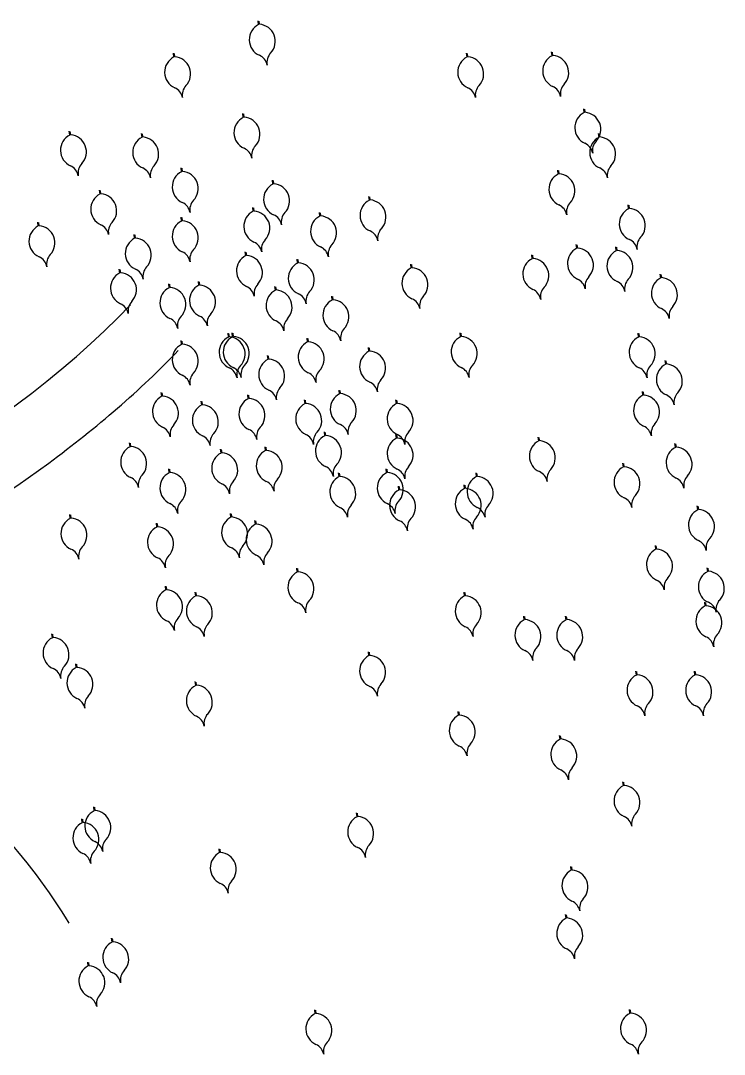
# Model space of a CAD drawing. Extents: x 3907.4 to 3911.57, y -3054.42 to -3053.7.
# Drawn here: x 3907.61693 to 3907.62136, y -3053.79125 to -3053.78473 of the extents above; entities that cross this region are included whole.
import ezdxf

# ---------------------------------------------------------------- set-up
doc = ezdxf.new("R2010")
doc.units = 0
doc.header["$LTSCALE"] = 2
doc.header["$MEASUREMENT"] = 0
doc.layers.add('AĞAÇ', color=9, linetype='CONTINUOUS')

msp = doc.modelspace()

# ---------------------------------------------------------------- linework, layer by layer
at = {"layer": 'AĞAÇ'}
for p, q in [((3907.618426813912, -3053.784756927434), (3907.618423789636, -3053.784733098141)), ((3907.618432597957, -3053.784755785178), (3907.618430000781, -3053.784735321152)), ((3907.617893534256, -3053.784961885832), (3907.61789050998, -3053.784938056539)), ((3907.617899318301, -3053.784960743576), (3907.617896721125, -3053.78494027955)), ((3907.619739502551, -3053.784961885832), (3907.619736478276, -3053.784938056539)), ((3907.619745286596, -3053.784960743576), (3907.61974268942, -3053.78494027955)), ((3907.62027506995, -3053.784953982102), (3907.620272045674, -3053.784930152809)), ((3907.620280853995, -3053.784952839846), (3907.620278256819, -3053.78493237582)), ((3907.618330260457, -3053.785342661064), (3907.618327236181, -3053.785318831771)), ((3907.618336044502, -3053.785341518807), (3907.618333447326, -3053.785321054781)), ((3907.620477330043, -3053.785311566679), (3907.620474305768, -3053.785287737386)), ((3907.620483114089, -3053.785310424423), (3907.620480516913, -3053.785289960397)), ((3907.617237189826, -3053.78545378596), (3907.61723416555, -3053.785429956667)), ((3907.617242973871, -3053.785452643704), (3907.617240376695, -3053.785432179678)), ((3907.617692363069, -3053.785467038211), (3907.617689338793, -3053.785443208918)), ((3907.617698147114, -3053.785465895955), (3907.617695549938, -3053.785445431929)), ((3907.620570680924, -3053.785467038211), (3907.620567656648, -3053.785443208918)), ((3907.620576464969, -3053.785465895955), (3907.620573867794, -3053.785445431929)), ((3907.617941298603, -3053.785684698514), (3907.617938274327, -3053.785660869221)), ((3907.617947082647, -3053.785683556257), (3907.617944485472, -3053.785663092232)), ((3907.620313803872, -3053.785699735959), (3907.620310779596, -3053.785675906666)), ((3907.618516962218, -3053.78576243428), (3907.618513937942, -3053.785738604987)), ((3907.618522746262, -3053.785761292024), (3907.618520149087, -3053.785740827998)), ((3907.620319587917, -3053.785698593703), (3907.620316990742, -3053.785678129677)), ((3907.617427868981, -3053.785824622919), (3907.617424844706, -3053.785800793626)), ((3907.617433653026, -3053.785823480663), (3907.617431055851, -3053.785803016637)), ((3907.619124179786, -3053.785863702756), (3907.61912115551, -3053.785839873462)), ((3907.619129963831, -3053.785862560499), (3907.619127366655, -3053.785842096474)), ((3907.618392494451, -3053.78593345294), (3907.618389470175, -3053.785909623647)), ((3907.618398278496, -3053.785932310684), (3907.61839568132, -3053.785911846658)), ((3907.620757382685, -3053.785917905813), (3907.620754358409, -3053.78589407652)), ((3907.62076316673, -3053.785916763557), (3907.620760569554, -3053.785896299531)), ((3907.617941298603, -3053.785995641579), (3907.617938274327, -3053.785971812286)), ((3907.617947082647, -3053.785994499322), (3907.617944485472, -3053.785974035296)), ((3907.618812573191, -3053.785964547325), (3907.618809548916, -3053.785940718032)), ((3907.618818357237, -3053.785963405068), (3907.618815760061, -3053.785942941042)), ((3907.617038906906, -3053.786026735964), (3907.61703588263, -3053.786002906671)), ((3907.61704469095, -3053.786025593708), (3907.617042093775, -3053.786005129682)), ((3907.617645687628, -3053.78610447173), (3907.617642663353, -3053.786080642437)), ((3907.617651471674, -3053.786103329474), (3907.617648874498, -3053.786082865448)), ((3907.618345819011, -3053.786213301751), (3907.618342794735, -3053.786189472457)), ((3907.618351603056, -3053.786212159494), (3907.61834900588, -3053.786191695468)), ((3907.620430654603, -3053.786166660369), (3907.620427630327, -3053.786142831076)), ((3907.620436438648, -3053.786165518113), (3907.620433841473, -3053.786145054087)), ((3907.620679590358, -3053.786182207496), (3907.620676566083, -3053.786158378203)), ((3907.620685374403, -3053.78618106524), (3907.620682777228, -3053.786160601214)), ((3907.618672546871, -3053.786259943262), (3907.618669522595, -3053.78623611397)), ((3907.618678330916, -3053.786258801006), (3907.61867573374, -3053.78623833698)), ((3907.620149717875, -3053.78623262782), (3907.6201466936, -3053.786208798526)), ((3907.62015550192, -3053.786231485563), (3907.620152904745, -3053.786211021537)), ((3907.617552336748, -3053.786322131902), (3907.617549312472, -3053.786298302608)), ((3907.617558120793, -3053.786320989645), (3907.617555523618, -3053.786300525619)), ((3907.619388236807, -3053.786291037517), (3907.619385212531, -3053.786267208224)), ((3907.619394020852, -3053.786289895261), (3907.619391423676, -3053.786269431235)), ((3907.617863506276, -3053.786415414795), (3907.617860482, -3053.786391585502)), ((3907.618050207815, -3053.786399867668), (3907.61804718354, -3053.786376038375)), ((3907.61805599186, -3053.786398725412), (3907.618053394685, -3053.786378261386)), ((3907.620959642778, -3053.786353226156), (3907.620956618503, -3053.786329396863)), ((3907.620965426823, -3053.7863520839), (3907.620962829648, -3053.786331619874)), ((3907.617869290321, -3053.786414272539), (3907.617866693145, -3053.786393808513)), ((3907.61853252055, -3053.786430961922), (3907.618529496275, -3053.786407132629)), ((3907.618538304595, -3053.786429819666), (3907.61853570742, -3053.78640935564)), ((3907.618890365518, -3053.786493150561), (3907.618887341242, -3053.786469321268)), ((3907.618896149563, -3053.786492008305), (3907.618893552388, -3053.786471544279)), ((3907.618236909576, -3053.786726357991), (3907.6182338853, -3053.786702528698)), ((3907.618242693621, -3053.786725215735), (3907.618240096446, -3053.786704751709)), ((3907.618262727915, -3053.786724527948), (3907.618259703639, -3053.786700698655)), ((3907.61826851196, -3053.786723385692), (3907.618265914784, -3053.786702921666)), ((3907.619698481107, -3053.786724527948), (3907.619695456831, -3053.786700698655)), ((3907.619704265152, -3053.786723385692), (3907.619701667977, -3053.786702921666)), ((3907.620819616458, -3053.786726357991), (3907.620816592182, -3053.786702528698)), ((3907.620825400503, -3053.786725215735), (3907.620822803327, -3053.786704751709)), ((3907.617941298603, -3053.786772999372), (3907.617938274327, -3053.786749170079)), ((3907.617947082647, -3053.786771857116), (3907.617944485472, -3053.78675139309)), ((3907.618734780865, -3053.786757452245), (3907.618731756589, -3053.786733622952)), ((3907.61874056491, -3053.786756309989), (3907.618737967734, -3053.786735845963)), ((3907.618485845331, -3053.786866282396), (3907.618482821056, -3053.786842453103)), ((3907.618491629376, -3053.78686514014), (3907.618489032201, -3053.786844676114)), ((3907.619121702264, -3053.786815978314), (3907.619118677988, -3053.786792149021)), ((3907.619127486309, -3053.786814836058), (3907.619124889134, -3053.786794372032)), ((3907.620990759886, -3053.78689737665), (3907.62098773561, -3053.786873547358)), ((3907.620996543931, -3053.786896234394), (3907.620993946755, -3053.786875770368)), ((3907.617816830836, -3053.787099489695), (3907.61781380656, -3053.787075660402)), ((3907.61782261488, -3053.787098347439), (3907.617820017705, -3053.787077883413)), ((3907.618361377343, -3053.787115036822), (3907.618358353067, -3053.787091207529)), ((3907.618367161388, -3053.787113894566), (3907.618364564213, -3053.78709343054)), ((3907.618937040958, -3053.787083942568), (3907.618934016683, -3053.787060113275)), ((3907.618942825004, -3053.787082800312), (3907.618940227828, -3053.787062336286)), ((3907.62084708375, -3053.787093453011), (3907.620844059474, -3053.787069623719)), ((3907.620852867794, -3053.787092310755), (3907.620850270619, -3053.787071846729)), ((3907.618068161609, -3053.787154370061), (3907.618065137334, -3053.787130540768)), ((3907.618073945654, -3053.787153227805), (3907.618071348479, -3053.787132763779)), ((3907.618719222311, -3053.787146131207), (3907.618716198036, -3053.787122301914)), ((3907.618725006356, -3053.787144988951), (3907.618722409181, -3053.787124524925)), ((3907.619294885927, -3053.787146131207), (3907.619291861651, -3053.787122301914)), ((3907.619300669971, -3053.787144988951), (3907.619298072796, -3053.787124524925)), ((3907.618843690078, -3053.787348244252), (3907.618840665803, -3053.787324414959)), ((3907.618849474123, -3053.787347101996), (3907.618846876947, -3053.78732663797)), ((3907.619294885927, -3053.787363791379), (3907.619291861651, -3053.787339962086)), ((3907.619300669971, -3053.787362649123), (3907.619298072796, -3053.787342185097)), ((3907.620190739319, -3053.787380394742), (3907.620187715043, -3053.787356565449)), ((3907.620196523364, -3053.787379252486), (3907.620193926189, -3053.78735878846)), ((3907.617616644154, -3053.787417563599), (3907.617613619878, -3053.787393734306)), ((3907.617622428199, -3053.787416421343), (3907.617619831024, -3053.787395957317)), ((3907.618190234136, -3053.787457074403), (3907.61818720986, -3053.78743324511)), ((3907.618196018181, -3053.787455932147), (3907.618193421006, -3053.787435468121)), ((3907.618470286777, -3053.787441527145), (3907.618467262502, -3053.787417697852)), ((3907.618476070822, -3053.787440384889), (3907.618473473647, -3053.787419920863)), ((3907.62105219119, -3053.787421386474), (3907.621049166915, -3053.787397557181)), ((3907.621057975235, -3053.787420244218), (3907.62105537806, -3053.787399780192)), ((3907.617863506276, -3053.787581451551), (3907.617860482, -3053.787557622257)), ((3907.617869290321, -3053.787580309294), (3907.617866693145, -3053.787559845268)), ((3907.619232652154, -3053.787581451551), (3907.619229627878, -3053.787557622257)), ((3907.619238436198, -3053.787580309294), (3907.619235839023, -3053.787559845268)), ((3907.620724019197, -3053.787544361539), (3907.620720994921, -3053.787520532246)), ((3907.620729803241, -3053.787543219283), (3907.620727206066, -3053.787522755257)), ((3907.618933570083, -3053.787605558927), (3907.618930545808, -3053.787581729634)), ((3907.618939354129, -3053.787604416671), (3907.618936756953, -3053.787583952645)), ((3907.619798978557, -3053.787605558927), (3907.619795954282, -3053.787581729634)), ((3907.619804762603, -3053.787604416671), (3907.619802165427, -3053.787583952645)), ((3907.61931044448, -3053.787690281702), (3907.619307420205, -3053.787666452409)), ((3907.619316228525, -3053.787689139445), (3907.61931363135, -3053.787668675419)), ((3907.619723725464, -3053.787680757137), (3907.619720701188, -3053.787656927843)), ((3907.619729509509, -3053.78767961488), (3907.619726912334, -3053.787659150854)), ((3907.621193019979, -3053.78781465898), (3907.621189995704, -3053.787790829687)), ((3907.621198804025, -3053.787813516724), (3907.621196206849, -3053.787793052698)), ((3907.617240379792, -3053.787868752464), (3907.617237355517, -3053.787844923171)), ((3907.617246163838, -3053.787867610208), (3907.617243566662, -3053.787847146182)), ((3907.61825246813, -3053.787861300361), (3907.618249443854, -3053.787837471068)), ((3907.618258252175, -3053.787860158105), (3907.618255655, -3053.787839694079)), ((3907.618406799756, -3053.787906351635), (3907.61840377548, -3053.787882522342)), ((3907.618412583801, -3053.787905209379), (3907.618409986625, -3053.787884745353)), ((3907.617785713728, -3053.787923489001), (3907.617782689452, -3053.787899659707)), ((3907.617791497773, -3053.787922346744), (3907.617788900598, -3053.787901882718)), ((3907.620928525892, -3053.788063413406), (3907.620925501616, -3053.788039584113)), ((3907.620934309937, -3053.78806227115), (3907.620931712761, -3053.788041807124)), ((3907.618670184809, -3053.788207144212), (3907.618667160533, -3053.788183314919)), ((3907.618675968854, -3053.788206001956), (3907.618673371679, -3053.78818553793)), ((3907.621255253973, -3053.788203337811), (3907.621252229698, -3053.788179508518)), ((3907.621261038018, -3053.788202195555), (3907.621258440843, -3053.788181731529)), ((3907.617842402992, -3053.78831994146), (3907.617839378717, -3053.788296112168)), ((3907.617848187037, -3053.788318799204), (3907.617845589862, -3053.788298335178)), ((3907.618030535173, -3053.7883575405), (3907.618027510897, -3053.788333711207)), ((3907.618036319218, -3053.788356398244), (3907.618033722043, -3053.788335934218)), ((3907.619723725464, -3053.7883575405), (3907.619720701188, -3053.788333711207)), ((3907.619729509509, -3053.788356398244), (3907.619726912334, -3053.788335934218)), ((3907.62123969542, -3053.788420998114), (3907.621236671144, -3053.788397168821)), ((3907.621245479465, -3053.788419855858), (3907.621242882289, -3053.788399391832)), ((3907.620099990047, -3053.788507936919), (3907.620096965771, -3053.788484107626)), ((3907.620105774092, -3053.788506794663), (3907.620103176916, -3053.788486330637)), ((3907.620363375321, -3053.788507936919), (3907.620360351045, -3053.788484107626)), ((3907.620369159366, -3053.788506794663), (3907.620366562191, -3053.788486330637)), ((3907.617127500484, -3053.788620734038), (3907.617124476209, -3053.788596904745)), ((3907.617133284529, -3053.788619591781), (3907.617130687353, -3053.788599127755)), ((3907.619121702264, -3053.788733531287), (3907.619118677988, -3053.788709701994)), ((3907.619127486309, -3053.78873238903), (3907.619124889134, -3053.788711925004)), ((3907.617278006229, -3053.788808729496), (3907.617274981953, -3053.788784900203)), ((3907.617283790274, -3053.78880758724), (3907.617281193098, -3053.788787123214)), ((3907.620806062084, -3053.788856095259), (3907.620803037809, -3053.788832265966)), ((3907.620811846129, -3053.788854953003), (3907.620809248954, -3053.788834488977)), ((3907.621175255743, -3053.788856095259), (3907.621172231468, -3053.788832265966)), ((3907.621181039789, -3053.788854953003), (3907.621178442613, -3053.788834488977)), ((3907.618030535173, -3053.788921526746), (3907.618027510897, -3053.788897697452)), ((3907.618036319218, -3053.788920384489), (3907.618033722043, -3053.788899920463)), ((3907.619686099028, -3053.789109522073), (3907.619683074752, -3053.78908569278)), ((3907.619691883073, -3053.789108379817), (3907.619689285897, -3053.789087915791)), ((3907.620325748885, -3053.789259918492), (3907.620322724609, -3053.7892360892)), ((3907.62033153293, -3053.789258776236), (3907.620328935755, -3053.78923831221)), ((3907.620724019197, -3053.789552953785), (3907.620720994921, -3053.789529124492)), ((3907.620729803241, -3053.789551811529), (3907.620727206066, -3053.789531347503)), ((3907.617390885537, -3053.789711107358), (3907.617387861262, -3053.789687278065)), ((3907.617396669582, -3053.789709965102), (3907.617394072407, -3053.789689501076)), ((3907.617315632665, -3053.789786305568), (3907.617312608389, -3053.789762476275)), ((3907.61732141671, -3053.789785163312), (3907.617318819534, -3053.789764699286)), ((3907.619046449392, -3053.789748706398), (3907.619043425116, -3053.789724877105)), ((3907.619052233437, -3053.789747564142), (3907.619049636261, -3053.789727100116)), ((3907.618181040918, -3053.789974300896), (3907.618178016642, -3053.789950471603)), ((3907.618186824963, -3053.789973158639), (3907.618184227787, -3053.789952694613)), ((3907.620395846981, -3053.790085845515), (3907.620392822706, -3053.790062016222)), ((3907.620401631026, -3053.790084703258), (3907.620399033851, -3053.790064239232)), ((3907.620363375321, -3053.790387890853), (3907.620360351045, -3053.79036406156)), ((3907.620369159366, -3053.790386748597), (3907.620366562191, -3053.790366284571)), ((3907.617503764845, -3053.790538287141), (3907.61750074057, -3053.790514457848)), ((3907.617509548891, -3053.790537144885), (3907.617506951715, -3053.790516680859)), ((3907.617353259101, -3053.79068868343), (3907.617350234825, -3053.790664854137)), ((3907.617359043146, -3053.790687541174), (3907.61735644597, -3053.790667077148)), ((3907.618783064339, -3053.790989476007), (3907.618780040063, -3053.790965646714)), ((3907.618788848384, -3053.79098833375), (3907.618786251208, -3053.790967869725)), ((3907.62076504064, -3053.790987662439), (3907.620762016365, -3053.790963833146)), ((3907.620770824685, -3053.790986520183), (3907.62076822751, -3053.790966056157))]:
    msp.add_line(p, q, dxfattribs=at)
for centre, radius, start, end in [((3907.618475878721, -3053.784852948178), 0.0001078301389786131, 117.0661848723325, 245.5617558112027), ((3907.618423718103, -3053.784863249065), 0.0001078301389786131, 316.7807498823022, 85.276320846058), ((3907.617890438446, -3053.785068207463), 0.0001078301389786131, 316.7807498823022, 85.276320846058), ((3907.618395416392, -3053.785030012146), 8.665851140014274e-05, 11.1712527772592, 65.56175581120272), ((3907.618565449488, -3053.784996433334), 8.665851140014274e-05, 136.7807498823022, 191.1712527772592), ((3907.619736406742, -3053.785068207463), 0.0001078301389786131, 316.7807498823022, 85.276320846058), ((3907.620324134759, -3053.785050002846), 0.0001078301389786131, 117.0661848723325, 245.5617558112027), ((3907.620271974141, -3053.785060303733), 0.0001078301389786131, 316.7807498823022, 85.276320846058), ((3907.617942599065, -3053.785057906576), 0.0001078301389786131, 117.0661848723325, 245.5617558112027), ((3907.61978856736, -3053.785057906576), 0.0001078301389786131, 117.0661848723325, 245.5617558112027), ((3907.617862136736, -3053.785234970544), 8.665851140014274e-05, 11.1712527772592, 65.56175581120272), ((3907.618032169832, -3053.785201391732), 8.665851140014274e-05, 136.7807498823022, 191.1712527772592), ((3907.619708105031, -3053.785234970544), 8.665851140014274e-05, 11.1712527772592, 65.56175581120272), ((3907.619878138127, -3053.785201391732), 8.665851140014274e-05, 136.7807498823022, 191.1712527772592), ((3907.62024367243, -3053.785227066815), 8.665851140014274e-05, 11.1712527772592, 65.56175581120272), ((3907.620413705526, -3053.785193488002), 8.665851140014274e-05, 136.7807498823022, 191.1712527772592), ((3907.618379325266, -3053.785438681809), 0.0001078301389786131, 117.0661848723325, 245.5617558112027), ((3907.618327164648, -3053.785448982695), 0.0001078301389786131, 316.7807498823022, 85.276320846058), ((3907.620526394853, -3053.785407587423), 0.0001078301389786131, 117.0661848723325, 245.5617558112027), ((3907.620474234234, -3053.78541788831), 0.0001078301389786131, 316.7807498823022, 85.276320846058), ((3907.617286254635, -3053.785549806705), 0.0001078301389786131, 117.0661848723325, 245.5617558112027), ((3907.617234094017, -3053.785560107591), 0.0001078301389786131, 316.7807498823022, 85.276320846058), ((3907.617741427878, -3053.785563058956), 0.0001078301389786131, 117.0661848723325, 245.5617558112027), ((3907.617689267259, -3053.785573359843), 0.0001078301389786131, 316.7807498823022, 85.276320846058), ((3907.620619745733, -3053.785563058956), 0.0001078301389786131, 117.0661848723325, 245.5617558112027), ((3907.620567585115, -3053.785573359843), 0.0001078301389786131, 316.7807498823022, 85.276320846058), ((3907.618298862937, -3053.785615745776), 8.665851140014274e-05, 11.1712527772592, 65.56175581120272), ((3907.618468896033, -3053.785582166964), 8.665851140014274e-05, 136.7807498823022, 191.1712527772592), ((3907.620445932524, -3053.785584651391), 8.665851140014274e-05, 11.1712527772592, 65.56175581120272), ((3907.62061596562, -3053.785551072579), 8.665851140014274e-05, 136.7807498823022, 191.1712527772592), ((3907.617205792306, -3053.785726870673), 8.665851140014274e-05, 11.1712527772592, 65.56175581120272), ((3907.617375825402, -3053.78569329186), 8.665851140014274e-05, 136.7807498823022, 191.1712527772592), ((3907.617660965549, -3053.785740122924), 8.665851140014274e-05, 11.1712527772592, 65.56175581120272), ((3907.617830998645, -3053.785706544111), 8.665851140014274e-05, 136.7807498823022, 191.1712527772592), ((3907.620539283404, -3053.785740122924), 8.665851140014274e-05, 11.1712527772592, 65.56175581120272), ((3907.6207093165, -3053.785706544111), 8.665851140014274e-05, 136.7807498823022, 191.1712527772592), ((3907.617990363412, -3053.785780719259), 0.0001078301389786131, 117.0661848723325, 245.5617558112027), ((3907.617938202793, -3053.785791020145), 0.0001078301389786131, 316.7807498823022, 85.276320846058), ((3907.620362868681, -3053.785795756703), 0.0001078301389786131, 117.0661848723325, 245.5617558112027), ((3907.620310708063, -3053.78580605759), 0.0001078301389786131, 316.7807498823022, 85.276320846058), ((3907.618566027027, -3053.785858455024), 0.0001078301389786131, 117.0661848723325, 245.5617558112027), ((3907.618513866409, -3053.785868755911), 0.0001078301389786131, 316.7807498823022, 85.276320846058), ((3907.61747693379, -3053.785920643664), 0.0001078301389786131, 117.0661848723325, 245.5617558112027), ((3907.617424773172, -3053.78593094455), 0.0001078301389786131, 316.7807498823022, 85.276320846058), ((3907.618079934179, -3053.785924204414), 8.665851140014274e-05, 136.7807498823022, 191.1712527772592), ((3907.619173244595, -3053.7859597235), 0.0001078301389786131, 117.0661848723325, 245.5617558112027), ((3907.619121083977, -3053.785970024387), 0.0001078301389786131, 316.7807498823022, 85.276320846058), ((3907.617909901083, -3053.785957783226), 8.665851140014274e-05, 11.1712527772592, 65.56175581120272), ((3907.61844155926, -3053.786029473684), 0.0001078301389786131, 117.0661848723325, 245.5617558112027), ((3907.618389398642, -3053.786039774571), 0.0001078301389786131, 316.7807498823022, 85.276320846058), ((3907.620282406353, -3053.785972820672), 8.665851140014274e-05, 11.1712527772592, 65.56175581120272), ((3907.620452439448, -3053.785939241859), 8.665851140014274e-05, 136.7807498823022, 191.1712527772592), ((3907.620806447494, -3053.786013926557), 0.0001078301389786131, 117.0661848723325, 245.5617558112027), ((3907.620754286876, -3053.786024227444), 0.0001078301389786131, 316.7807498823022, 85.276320846058), ((3907.617990363412, -3053.786091662324), 0.0001078301389786131, 117.0661848723325, 245.5617558112027), ((3907.617938202793, -3053.78610196321), 0.0001078301389786131, 316.7807498823022, 85.276320846058), ((3907.618485564698, -3053.786035518993), 8.665851140014274e-05, 11.1712527772592, 65.56175581120272), ((3907.618655597794, -3053.78600194018), 8.665851140014274e-05, 136.7807498823022, 191.1712527772592), ((3907.618861638001, -3053.786060568069), 0.0001078301389786131, 117.0661848723325, 245.5617558112027), ((3907.618809477382, -3053.786070868956), 0.0001078301389786131, 316.7807498823022, 85.276320846058), ((3907.617087971715, -3053.786122756708), 0.0001078301389786131, 117.0661848723325, 245.5617558112027), ((3907.617035811096, -3053.786133057595), 0.0001078301389786131, 316.7807498823022, 85.276320846058), ((3907.617396471461, -3053.786097707632), 8.665851140014274e-05, 11.1712527772592, 65.56175581120272), ((3907.617566504558, -3053.786064128819), 8.665851140014274e-05, 136.7807498823022, 191.1712527772592), ((3907.619092782266, -3053.786136787468), 8.665851140014274e-05, 11.1712527772592, 65.56175581120272), ((3907.619262815362, -3053.786103208656), 8.665851140014274e-05, 136.7807498823022, 191.1712527772592), ((3907.617694752437, -3053.786200492475), 0.0001078301389786131, 117.0661848723325, 245.5617558112027), ((3907.617642591819, -3053.786210793361), 0.0001078301389786131, 316.7807498823022, 85.276320846058), ((3907.618361096931, -3053.786206537652), 8.665851140014274e-05, 11.1712527772592, 65.56175581120272), ((3907.618531130027, -3053.78617295884), 8.665851140014274e-05, 136.7807498823022, 191.1712527772592), ((3907.620725985165, -3053.786190990525), 8.665851140014274e-05, 11.1712527772592, 65.56175581120272), ((3907.620896018261, -3053.786157411713), 8.665851140014274e-05, 136.7807498823022, 191.1712527772592), ((3907.617909901083, -3053.786268726291), 8.665851140014274e-05, 11.1712527772592, 65.56175581120272), ((3907.618079934179, -3053.786235147479), 8.665851140014274e-05, 136.7807498823022, 191.1712527772592), ((3907.618781175672, -3053.786237632037), 8.665851140014274e-05, 11.1712527772592, 65.56175581120272), ((3907.618951208768, -3053.786204053225), 8.665851140014274e-05, 136.7807498823022, 191.1712527772592), ((3907.620479719412, -3053.786262681114), 0.0001078301389786131, 117.0661848723325, 245.5617558112027), ((3907.620427558794, -3053.786272982), 0.0001078301389786131, 316.7807498823022, 85.276320846058), ((3907.620728655167, -3053.786278228241), 0.0001078301389786131, 117.0661848723325, 245.5617558112027), ((3907.620676494549, -3053.786288529127), 0.0001078301389786131, 316.7807498823022, 85.276320846058), ((3907.617007509386, -3053.786299820677), 8.665851140014274e-05, 11.1712527772592, 65.56175581120272), ((3907.617177542482, -3053.786266241864), 8.665851140014274e-05, 136.7807498823022, 191.1712527772592), ((3907.61839488382, -3053.786309322495), 0.0001078301389786131, 117.0661848723325, 245.5617558112027), ((3907.618342723201, -3053.786319623382), 0.0001078301389786131, 316.7807498823022, 85.276320846058), ((3907.61872161168, -3053.786355964007), 0.0001078301389786131, 117.0661848723325, 245.5617558112027), ((3907.618669451062, -3053.786366264894), 0.0001078301389786131, 316.7807498823022, 85.276320846058), ((3907.620198782684, -3053.786328648564), 0.0001078301389786131, 117.0661848723325, 245.5617558112027), ((3907.620146622066, -3053.786338949451), 0.0001078301389786131, 316.7807498823022, 85.276320846058), ((3907.617601401557, -3053.786418152646), 0.0001078301389786131, 117.0661848723325, 245.5617558112027), ((3907.617549240939, -3053.786428453533), 0.0001078301389786131, 316.7807498823022, 85.276320846058), ((3907.617614290109, -3053.786377556442), 8.665851140014274e-05, 11.1712527772592, 65.56175581120272), ((3907.617784323205, -3053.78634397763), 8.665851140014274e-05, 136.7807498823022, 191.1712527772592), ((3907.619437301616, -3053.786387058261), 0.0001078301389786131, 117.0661848723325, 245.5617558112027), ((3907.619385140998, -3053.786397359148), 0.0001078301389786131, 316.7807498823022, 85.276320846058), ((3907.618484454587, -3053.786452807651), 8.665851140014274e-05, 136.7807498823022, 191.1712527772592), ((3907.620399257084, -3053.786439745082), 8.665851140014274e-05, 11.1712527772592, 65.56175581120272), ((3907.620569290179, -3053.786406166269), 8.665851140014274e-05, 136.7807498823022, 191.1712527772592), ((3907.620648192838, -3053.786455292209), 8.665851140014274e-05, 11.1712527772592, 65.56175581120272), ((3907.620818225934, -3053.786421713397), 8.665851140014274e-05, 136.7807498823022, 191.1712527772592), ((3907.621008707587, -3053.786449246901), 0.0001078301389786131, 117.0661848723325, 245.5617558112027), ((3907.620956546969, -3053.786459547787), 0.0001078301389786131, 316.7807498823022, 85.276320846058), ((3907.617912571085, -3053.78651143554), 0.0001078301389786131, 117.0661848723325, 245.5617558112027), ((3907.617860410467, -3053.786521736426), 0.0001078301389786131, 316.7807498823022, 85.276320846058), ((3907.618099272624, -3053.786495888412), 0.0001078301389786131, 117.0661848723325, 245.5617558112027), ((3907.618047112006, -3053.786506189299), 0.0001078301389786131, 316.7807498823022, 85.276320846058), ((3907.618314421491, -3053.786486386463), 8.665851140014274e-05, 11.1712527772592, 65.56175581120272), ((3907.618581585359, -3053.786526982667), 0.0001078301389786131, 117.0661848723325, 245.5617558112027), ((3907.618529424741, -3053.786537283553), 0.0001078301389786131, 316.7807498823022, 85.276320846058), ((3907.618641149351, -3053.786533027975), 8.665851140014274e-05, 11.1712527772592, 65.56175581120272), ((3907.618811182447, -3053.786499449162), 8.665851140014274e-05, 136.7807498823022, 191.1712527772592), ((3907.620118320356, -3053.786505712532), 8.665851140014274e-05, 11.1712527772592, 65.56175581120272), ((3907.620288353452, -3053.78647213372), 8.665851140014274e-05, 136.7807498823022, 191.1712527772592), ((3907.617520939228, -3053.786595216614), 8.665851140014274e-05, 11.1712527772592, 65.56175581120272), ((3907.617690972324, -3053.786561637802), 8.665851140014274e-05, 136.7807498823022, 191.1712527772592), ((3907.618939430327, -3053.786589171306), 0.0001078301389786131, 117.0661848723325, 245.5617558112027), ((3907.618887269709, -3053.786599472192), 0.0001078301389786131, 316.7807498823022, 85.276320846058), ((3907.619356839287, -3053.786564122229), 8.665851140014274e-05, 11.1712527772592, 65.56175581120272), ((3907.619526872383, -3053.786530543417), 8.665851140014274e-05, 136.7807498823022, 191.1712527772592), ((3907.618188843392, -3053.786639373568), 8.665851140014274e-05, 136.7807498823022, 191.1712527772592), ((3907.620928245259, -3053.786626310869), 8.665851140014274e-05, 11.1712527772592, 65.56175581120272), ((3907.621098278355, -3053.786592732056), 8.665851140014274e-05, 136.7807498823022, 191.1712527772592), ((3907.617832108756, -3053.786688499508), 8.665851140014274e-05, 11.1712527772592, 65.56175581120272), ((3907.618002141852, -3053.786654920695), 8.665851140014274e-05, 136.7807498823022, 191.1712527772592), ((3907.618018810296, -3053.786672952381), 8.665851140014274e-05, 11.1712527772592, 65.56175581120272), ((3907.61850112303, -3053.786704046635), 8.665851140014274e-05, 11.1712527772592, 65.56175581120272), ((3907.618671156127, -3053.786670467822), 8.665851140014274e-05, 136.7807498823022, 191.1712527772592), ((3907.618858967999, -3053.786766235274), 8.665851140014274e-05, 11.1712527772592, 65.56175581120272), ((3907.619029001095, -3053.786732656461), 8.665851140014274e-05, 136.7807498823022, 191.1712527772592), ((3907.617990363412, -3053.786869020117), 0.0001078301389786131, 117.0661848723325, 245.5617558112027), ((3907.617938202793, -3053.786879321003), 0.0001078301389786131, 316.7807498823022, 85.276320846058), ((3907.618285974385, -3053.786822378735), 0.0001078301389786131, 117.0661848723325, 245.5617558112027), ((3907.618311792724, -3053.786820548693), 0.0001078301389786131, 117.0661848723325, 245.5617558112027), ((3907.618233813767, -3053.786832679622), 0.0001078301389786131, 316.7807498823022, 85.276320846058), ((3907.618259632105, -3053.786830849579), 0.0001078301389786131, 316.7807498823022, 85.276320846058), ((3907.618783845674, -3053.78685347299), 0.0001078301389786131, 117.0661848723325, 245.5617558112027), ((3907.618731685056, -3053.786863773876), 0.0001078301389786131, 316.7807498823022, 85.276320846058), ((3907.619747545916, -3053.786820548693), 0.0001078301389786131, 117.0661848723325, 245.5617558112027), ((3907.619695385298, -3053.786830849579), 0.0001078301389786131, 316.7807498823022, 85.276320846058), ((3907.620868681267, -3053.786822378735), 0.0001078301389786131, 117.0661848723325, 245.5617558112027), ((3907.620816520649, -3053.786832679622), 0.0001078301389786131, 316.7807498823022, 85.276320846058), ((3907.619170767073, -3053.786911999059), 0.0001078301389786131, 117.0661848723325, 245.5617558112027), ((3907.619118606455, -3053.786922299945), 0.0001078301389786131, 316.7807498823022, 85.276320846058), ((3907.618375545153, -3053.786965863891), 8.665851140014274e-05, 136.7807498823022, 191.1712527772592), ((3907.618401363491, -3053.786964033848), 8.665851140014274e-05, 136.7807498823022, 191.1712527772592), ((3907.61853491014, -3053.786962303141), 0.0001078301389786131, 117.0661848723325, 245.5617558112027), ((3907.618482749522, -3053.786972604027), 0.0001078301389786131, 316.7807498823022, 85.276320846058), ((3907.619837116683, -3053.786964033848), 8.665851140014274e-05, 136.7807498823022, 191.1712527772592), ((3907.620958252034, -3053.786965863891), 8.665851140014274e-05, 136.7807498823022, 191.1712527772592), ((3907.621039824695, -3053.786993397395), 0.0001078301389786131, 117.0661848723325, 245.5617558112027), ((3907.620987664077, -3053.787003698282), 0.0001078301389786131, 316.7807498823022, 85.276320846058), ((3907.617909901083, -3053.787046084085), 8.665851140014274e-05, 11.1712527772592, 65.56175581120272), ((3907.618079934179, -3053.787012505272), 8.665851140014274e-05, 136.7807498823022, 191.1712527772592), ((3907.618205512057, -3053.786999442703), 8.665851140014274e-05, 11.1712527772592, 65.56175581120272), ((3907.618231330395, -3053.78699761266), 8.665851140014274e-05, 11.1712527772592, 65.56175581120272), ((3907.618703383345, -3053.787030536957), 8.665851140014274e-05, 11.1712527772592, 65.56175581120272), ((3907.618873416441, -3053.786996958145), 8.665851140014274e-05, 136.7807498823022, 191.1712527772592), ((3907.619667083588, -3053.78699761266), 8.665851140014274e-05, 11.1712527772592, 65.56175581120272), ((3907.620788218938, -3053.786999442703), 8.665851140014274e-05, 11.1712527772592, 65.56175581120272), ((3907.619090304745, -3053.787089063027), 8.665851140014274e-05, 11.1712527772592, 65.56175581120272), ((3907.61926033784, -3053.787055484214), 8.665851140014274e-05, 136.7807498823022, 191.1712527772592), ((3907.617865895645, -3053.78719551044), 0.0001078301389786131, 117.0661848723325, 245.5617558112027), ((3907.617813735026, -3053.787205811326), 0.0001078301389786131, 316.7807498823022, 85.276320846058), ((3907.618454447811, -3053.787139367109), 8.665851140014274e-05, 11.1712527772592, 65.56175581120272), ((3907.618624480907, -3053.787105788296), 8.665851140014274e-05, 136.7807498823022, 191.1712527772592), ((3907.618986105767, -3053.787179963313), 0.0001078301389786131, 117.0661848723325, 245.5617558112027), ((3907.618933945149, -3053.787190264199), 0.0001078301389786131, 316.7807498823022, 85.276320846058), ((3907.620896148559, -3053.787189473756), 0.0001078301389786131, 117.0661848723325, 245.5617558112027), ((3907.62084398794, -3053.787199774643), 0.0001078301389786131, 316.7807498823022, 85.276320846058), ((3907.620959362366, -3053.787170461363), 8.665851140014274e-05, 11.1712527772592, 65.56175581120272), ((3907.621129395462, -3053.78713688255), 8.665851140014274e-05, 136.7807498823022, 191.1712527772592), ((3907.618117226418, -3053.787250390806), 0.0001078301389786131, 117.0661848723325, 245.5617558112027), ((3907.6180650658, -3053.787260691692), 0.0001078301389786131, 316.7807498823022, 85.276320846058), ((3907.618410442152, -3053.787211057567), 0.0001078301389786131, 117.0661848723325, 245.5617558112027), ((3907.618358281534, -3053.787221358453), 0.0001078301389786131, 316.7807498823022, 85.276320846058), ((3907.61876828712, -3053.787242151952), 0.0001078301389786131, 117.0661848723325, 245.5617558112027), ((3907.618716126502, -3053.787252452838), 0.0001078301389786131, 316.7807498823022, 85.276320846058), ((3907.619343950736, -3053.787242151952), 0.0001078301389786131, 117.0661848723325, 245.5617558112027), ((3907.619291790117, -3053.787252452838), 0.0001078301389786131, 316.7807498823022, 85.276320846058), ((3907.617785433316, -3053.787372574408), 8.665851140014274e-05, 11.1712527772592, 65.56175581120272), ((3907.617955466412, -3053.787338995595), 8.665851140014274e-05, 136.7807498823022, 191.1712527772592), ((3907.618500012919, -3053.787354542722), 8.665851140014274e-05, 136.7807498823022, 191.1712527772592), ((3907.618905643439, -3053.78735702728), 8.665851140014274e-05, 11.1712527772592, 65.56175581120272), ((3907.619075676535, -3053.787323448468), 8.665851140014274e-05, 136.7807498823022, 191.1712527772592), ((3907.62081568623, -3053.787366537724), 8.665851140014274e-05, 11.1712527772592, 65.56175581120272), ((3907.620985719326, -3053.787332958912), 8.665851140014274e-05, 136.7807498823022, 191.1712527772592), ((3907.61803676409, -3053.787427454774), 8.665851140014274e-05, 11.1712527772592, 65.56175581120272), ((3907.618206797185, -3053.787393875961), 8.665851140014274e-05, 136.7807498823022, 191.1712527772592), ((3907.618329979824, -3053.787388121535), 8.665851140014274e-05, 11.1712527772592, 65.56175581120272), ((3907.618687824791, -3053.78741921592), 8.665851140014274e-05, 11.1712527772592, 65.56175581120272), ((3907.618857857888, -3053.787385637107), 8.665851140014274e-05, 136.7807498823022, 191.1712527772592), ((3907.618892754887, -3053.787444264996), 0.0001078301389786131, 117.0661848723325, 245.5617558112027), ((3907.618840594269, -3053.787454565883), 0.0001078301389786131, 316.7807498823022, 85.276320846058), ((3907.619343950736, -3053.787459812123), 0.0001078301389786131, 117.0661848723325, 245.5617558112027), ((3907.619263488407, -3053.78741921592), 8.665851140014274e-05, 11.1712527772592, 65.56175581120272), ((3907.619291790117, -3053.78747011301), 0.0001078301389786131, 316.7807498823022, 85.276320846058), ((3907.619433521503, -3053.787385637107), 8.665851140014274e-05, 136.7807498823022, 191.1712527772592), ((3907.617665708963, -3053.787513584343), 0.0001078301389786131, 117.0661848723325, 245.5617558112027), ((3907.617613548345, -3053.78752388523), 0.0001078301389786131, 316.7807498823022, 85.276320846058), ((3907.620239804128, -3053.787476415487), 0.0001078301389786131, 117.0661848723325, 245.5617558112027), ((3907.62018764351, -3053.787486716374), 0.0001078301389786131, 316.7807498823022, 85.276320846058), ((3907.621101255999, -3053.787517407219), 0.0001078301389786131, 117.0661848723325, 245.5617558112027), ((3907.621049095381, -3053.787527708105), 0.0001078301389786131, 316.7807498823022, 85.276320846058), ((3907.618239298945, -3053.787553095147), 0.0001078301389786131, 117.0661848723325, 245.5617558112027), ((3907.618187138327, -3053.787563396034), 0.0001078301389786131, 316.7807498823022, 85.276320846058), ((3907.618519351587, -3053.78753754789), 0.0001078301389786131, 117.0661848723325, 245.5617558112027), ((3907.618467190968, -3053.787547848776), 0.0001078301389786131, 316.7807498823022, 85.276320846058), ((3907.618812292558, -3053.787621328964), 8.665851140014274e-05, 11.1712527772592, 65.56175581120272), ((3907.618982325655, -3053.787587750152), 8.665851140014274e-05, 136.7807498823022, 191.1712527772592), ((3907.619263488407, -3053.787636876091), 8.665851140014274e-05, 11.1712527772592, 65.56175581120272), ((3907.619433521503, -3053.787603297279), 8.665851140014274e-05, 136.7807498823022, 191.1712527772592), ((3907.620329374895, -3053.787619900642), 8.665851140014274e-05, 136.7807498823022, 191.1712527772592), ((3907.620773084006, -3053.787640382284), 0.0001078301389786131, 117.0661848723325, 245.5617558112027), ((3907.620720923387, -3053.78765068317), 0.0001078301389786131, 316.7807498823022, 85.276320846058), ((3907.617585246634, -3053.787690648312), 8.665851140014274e-05, 11.1712527772592, 65.56175581120272), ((3907.61775527973, -3053.787657069499), 8.665851140014274e-05, 136.7807498823022, 191.1712527772592), ((3907.617912571085, -3053.787677472295), 0.0001078301389786131, 117.0661848723325, 245.5617558112027), ((3907.617860410467, -3053.787687773181), 0.0001078301389786131, 316.7807498823022, 85.276320846058), ((3907.618608922354, -3053.787681033045), 8.665851140014274e-05, 136.7807498823022, 191.1712527772592), ((3907.618982634892, -3053.787701579671), 0.0001078301389786131, 117.0661848723325, 245.5617558112027), ((3907.618930474274, -3053.787711880558), 0.0001078301389786131, 316.7807498823022, 85.276320846058), ((3907.619281716963, -3053.787677472295), 0.0001078301389786131, 117.0661848723325, 245.5617558112027), ((3907.619229556345, -3053.787687773181), 0.0001078301389786131, 316.7807498823022, 85.276320846058), ((3907.619848043366, -3053.787701579671), 0.0001078301389786131, 117.0661848723325, 245.5617558112027), ((3907.619795882748, -3053.787711880558), 0.0001078301389786131, 316.7807498823022, 85.276320846058), ((3907.6201593418, -3053.787653479455), 8.665851140014274e-05, 11.1712527772592, 65.56175581120272), ((3907.621020793671, -3053.787694471187), 8.665851140014274e-05, 11.1712527772592, 65.56175581120272), ((3907.621190826766, -3053.787660892374), 8.665851140014274e-05, 136.7807498823022, 191.1712527772592), ((3907.618158836616, -3053.787730159116), 8.665851140014274e-05, 11.1712527772592, 65.56175581120272), ((3907.618328869713, -3053.787696580303), 8.665851140014274e-05, 136.7807498823022, 191.1712527772592), ((3907.618438889258, -3053.787714611858), 8.665851140014274e-05, 11.1712527772592, 65.56175581120272), ((3907.61935950929, -3053.787786302446), 0.0001078301389786131, 117.0661848723325, 245.5617558112027), ((3907.619307348671, -3053.787796603333), 0.0001078301389786131, 316.7807498823022, 85.276320846058), ((3907.619772790273, -3053.787776777881), 0.0001078301389786131, 117.0661848723325, 245.5617558112027), ((3907.619720629655, -3053.787787078767), 0.0001078301389786131, 316.7807498823022, 85.276320846058), ((3907.620692621677, -3053.787817446252), 8.665851140014274e-05, 11.1712527772592, 65.56175581120272), ((3907.620862654773, -3053.787783867439), 8.665851140014274e-05, 136.7807498823022, 191.1712527772592), ((3907.617832108756, -3053.787854536263), 8.665851140014274e-05, 11.1712527772592, 65.56175581120272), ((3907.618002141852, -3053.787820957451), 8.665851140014274e-05, 136.7807498823022, 191.1712527772592), ((3907.618902172564, -3053.787878643639), 8.665851140014274e-05, 11.1712527772592, 65.56175581120272), ((3907.619072205659, -3053.787845064827), 8.665851140014274e-05, 136.7807498823022, 191.1712527772592), ((3907.619201254634, -3053.787854536263), 8.665851140014274e-05, 11.1712527772592, 65.56175581120272), ((3907.61937128773, -3053.787820957451), 8.665851140014274e-05, 136.7807498823022, 191.1712527772592), ((3907.619767581038, -3053.787878643639), 8.665851140014274e-05, 11.1712527772592, 65.56175581120272), ((3907.619937614134, -3053.787845064827), 8.665851140014274e-05, 136.7807498823022, 191.1712527772592), ((3907.621242084789, -3053.787910679725), 0.0001078301389786131, 117.0661848723325, 245.5617558112027), ((3907.62118992417, -3053.787920980611), 0.0001078301389786131, 316.7807498823022, 85.276320846058), ((3907.617289444602, -3053.787964773209), 0.0001078301389786131, 117.0661848723325, 245.5617558112027), ((3907.617237283983, -3053.787975074095), 0.0001078301389786131, 316.7807498823022, 85.276320846058), ((3907.618301532939, -3053.787957321106), 0.0001078301389786131, 117.0661848723325, 245.5617558112027), ((3907.618249372321, -3053.787967621992), 0.0001078301389786131, 316.7807498823022, 85.276320846058), ((3907.61927904696, -3053.787963366414), 8.665851140014274e-05, 11.1712527772592, 65.56175581120272), ((3907.619449080057, -3053.787929787602), 8.665851140014274e-05, 136.7807498823022, 191.1712527772592), ((3907.619692327944, -3053.787953841849), 8.665851140014274e-05, 11.1712527772592, 65.56175581120272), ((3907.61986236104, -3053.787920263037), 8.665851140014274e-05, 136.7807498823022, 191.1712527772592), ((3907.617834778537, -3053.788019509745), 0.0001078301389786131, 117.0661848723325, 245.5617558112027), ((3907.617782617919, -3053.788029810632), 0.0001078301389786131, 316.7807498823022, 85.276320846058), ((3907.618455864565, -3053.788002372379), 0.0001078301389786131, 117.0661848723325, 245.5617558112027), ((3907.618403703947, -3053.788012673266), 0.0001078301389786131, 316.7807498823022, 85.276320846058), ((3907.62116162246, -3053.788087743692), 8.665851140014274e-05, 11.1712527772592, 65.56175581120272), ((3907.621331655556, -3053.78805416488), 8.665851140014274e-05, 136.7807498823022, 191.1712527772592), ((3907.617208982273, -3053.788141837177), 8.665851140014274e-05, 11.1712527772592, 65.56175581120272), ((3907.617379015369, -3053.788108258364), 8.665851140014274e-05, 136.7807498823022, 191.1712527772592), ((3907.618221070611, -3053.788134385074), 8.665851140014274e-05, 11.1712527772592, 65.56175581120272), ((3907.618391103706, -3053.788100806261), 8.665851140014274e-05, 136.7807498823022, 191.1712527772592), ((3907.618545435332, -3053.788145857535), 8.665851140014274e-05, 136.7807498823022, 191.1712527772592), ((3907.620977590701, -3053.78815943415), 0.0001078301389786131, 117.0661848723325, 245.5617558112027), ((3907.620925430083, -3053.788169735037), 0.0001078301389786131, 316.7807498823022, 85.276320846058), ((3907.617754316208, -3053.788196573713), 8.665851140014274e-05, 11.1712527772592, 65.56175581120272), ((3907.617924349304, -3053.788162994901), 8.665851140014274e-05, 136.7807498823022, 191.1712527772592), ((3907.618375402236, -3053.788179436347), 8.665851140014274e-05, 11.1712527772592, 65.56175581120272), ((3907.618719249618, -3053.788303164956), 0.0001078301389786131, 117.0661848723325, 245.5617558112027), ((3907.618667089, -3053.788313465843), 0.0001078301389786131, 316.7807498823022, 85.276320846058), ((3907.621304318783, -3053.788299358556), 0.0001078301389786131, 117.0661848723325, 245.5617558112027), ((3907.621252158164, -3053.788309659442), 0.0001078301389786131, 316.7807498823022, 85.276320846058), ((3907.620897128372, -3053.788336498118), 8.665851140014274e-05, 11.1712527772592, 65.56175581120272), ((3907.621067161468, -3053.788302919306), 8.665851140014274e-05, 136.7807498823022, 191.1712527772592), ((3907.617891467801, -3053.788415962205), 0.0001078301389786131, 117.0661848723325, 245.5617558112027), ((3907.617839307183, -3053.788426263092), 0.0001078301389786131, 316.7807498823022, 85.276320846058), ((3907.618079599982, -3053.788453561245), 0.0001078301389786131, 117.0661848723325, 245.5617558112027), ((3907.618027439364, -3053.788463862131), 0.0001078301389786131, 316.7807498823022, 85.276320846058), ((3907.618638787289, -3053.788480228924), 8.665851140014274e-05, 11.1712527772592, 65.56175581120272), ((3907.618808820385, -3053.788446650112), 8.665851140014274e-05, 136.7807498823022, 191.1712527772592), ((3907.619772790273, -3053.788453561245), 0.0001078301389786131, 117.0661848723325, 245.5617558112027), ((3907.619720629655, -3053.788463862131), 0.0001078301389786131, 316.7807498823022, 85.276320846058), ((3907.621223856454, -3053.788476422524), 8.665851140014274e-05, 11.1712527772592, 65.56175581120272), ((3907.62139388955, -3053.788442843711), 8.665851140014274e-05, 136.7807498823022, 191.1712527772592), ((3907.621288760229, -3053.788517018858), 0.0001078301389786131, 117.0661848723325, 245.5617558112027), ((3907.621236599611, -3053.788527319745), 0.0001078301389786131, 316.7807498823022, 85.276320846058), ((3907.617811005473, -3053.788593026173), 8.665851140014274e-05, 11.1712527772592, 65.56175581120272), ((3907.617981038569, -3053.788559447361), 8.665851140014274e-05, 136.7807498823022, 191.1712527772592), ((3907.618169170749, -3053.7885970464), 8.665851140014274e-05, 136.7807498823022, 191.1712527772592), ((3907.61986236104, -3053.7885970464), 8.665851140014274e-05, 136.7807498823022, 191.1712527772592), ((3907.620149054856, -3053.788603957664), 0.0001078301389786131, 117.0661848723325, 245.5617558112027), ((3907.620096894238, -3053.78861425855), 0.0001078301389786131, 316.7807498823022, 85.276320846058), ((3907.62041244013, -3053.788603957664), 0.0001078301389786131, 117.0661848723325, 245.5617558112027), ((3907.620360279512, -3053.78861425855), 0.0001078301389786131, 316.7807498823022, 85.276320846058), ((3907.617999137653, -3053.788630625213), 8.665851140014274e-05, 11.1712527772592, 65.56175581120272), ((3907.619692327944, -3053.788630625213), 8.665851140014274e-05, 11.1712527772592, 65.56175581120272), ((3907.621378330996, -3053.788660504014), 8.665851140014274e-05, 136.7807498823022, 191.1712527772592), ((3907.617176565293, -3053.788716754782), 0.0001078301389786131, 117.0661848723325, 245.5617558112027), ((3907.617124404675, -3053.788727055669), 0.0001078301389786131, 316.7807498823022, 85.276320846058), ((3907.6212082979, -3053.788694082826), 8.665851140014274e-05, 11.1712527772592, 65.56175581120272), ((3907.619170767073, -3053.788829552032), 0.0001078301389786131, 117.0661848723325, 245.5617558112027), ((3907.619118606455, -3053.788839852918), 0.0001078301389786131, 316.7807498823022, 85.276320846058), ((3907.620068592527, -3053.788781021632), 8.665851140014274e-05, 11.1712527772592, 65.56175581120272), ((3907.620238625623, -3053.788747442819), 8.665851140014274e-05, 136.7807498823022, 191.1712527772592), ((3907.620331977801, -3053.788781021632), 8.665851140014274e-05, 11.1712527772592, 65.56175581120272), ((3907.620502010897, -3053.788747442819), 8.665851140014274e-05, 136.7807498823022, 191.1712527772592), ((3907.61726613606, -3053.788860239938), 8.665851140014274e-05, 136.7807498823022, 191.1712527772592), ((3907.617096102964, -3053.78889381875), 8.665851140014274e-05, 11.1712527772592, 65.56175581120272), ((3907.617327071038, -3053.788904750241), 0.0001078301389786131, 117.0661848723325, 245.5617558112027), ((3907.617274910419, -3053.788915051127), 0.0001078301389786131, 316.7807498823022, 85.276320846058), ((3907.620855126893, -3053.788952116003), 0.0001078301389786131, 117.0661848723325, 245.5617558112027), ((3907.620802966275, -3053.78896241689), 0.0001078301389786131, 316.7807498823022, 85.276320846058), ((3907.621224320552, -3053.788952116003), 0.0001078301389786131, 117.0661848723325, 245.5617558112027), ((3907.621172159934, -3053.78896241689), 0.0001078301389786131, 316.7807498823022, 85.276320846058), ((3907.618079599982, -3053.78901754749), 0.0001078301389786131, 117.0661848723325, 245.5617558112027), ((3907.618027439364, -3053.789027848376), 0.0001078301389786131, 316.7807498823022, 85.276320846058), ((3907.619090304745, -3053.789006615999), 8.665851140014274e-05, 11.1712527772592, 65.56175581120272), ((3907.61926033784, -3053.788973037187), 8.665851140014274e-05, 136.7807498823022, 191.1712527772592), ((3907.617416641805, -3053.789048235396), 8.665851140014274e-05, 136.7807498823022, 191.1712527772592), ((3907.617246608709, -3053.789081814209), 8.665851140014274e-05, 11.1712527772592, 65.56175581120272), ((3907.620774664565, -3053.789129179971), 8.665851140014274e-05, 11.1712527772592, 65.56175581120272), ((3907.62094469766, -3053.789095601159), 8.665851140014274e-05, 136.7807498823022, 191.1712527772592), ((3907.621143858224, -3053.789129179971), 8.665851140014274e-05, 11.1712527772592, 65.56175581120272), ((3907.621313891319, -3053.789095601159), 8.665851140014274e-05, 136.7807498823022, 191.1712527772592), ((3907.617999137653, -3053.789194611458), 8.665851140014274e-05, 11.1712527772592, 65.56175581120272), ((3907.618169170749, -3053.789161032646), 8.665851140014274e-05, 136.7807498823022, 191.1712527772592), ((3907.619735163837, -3053.789205542818), 0.0001078301389786131, 117.0661848723325, 245.5617558112027), ((3907.619683003219, -3053.789215843704), 0.0001078301389786131, 316.7807498823022, 85.276320846058), ((3907.620322653076, -3053.789366240124), 0.0001078301389786131, 316.7807498823022, 85.276320846058), ((3907.619654701508, -3053.789382606786), 8.665851140014274e-05, 11.1712527772592, 65.56175581120272), ((3907.619824734604, -3053.789349027973), 8.665851140014274e-05, 136.7807498823022, 191.1712527772592), ((3907.620374813694, -3053.789355939237), 0.0001078301389786131, 117.0661848723325, 245.5617558112027), ((3907.620294351365, -3053.789533003205), 8.665851140014274e-05, 11.1712527772592, 65.56175581120272), ((3907.620464384461, -3053.789499424392), 8.665851140014274e-05, 136.7807498823022, 191.1712527772592), ((3907.620773084006, -3053.789648974529), 0.0001078301389786131, 117.0661848723325, 245.5617558112027), ((3907.620720923387, -3053.789659275416), 0.0001078301389786131, 316.7807498823022, 85.276320846058), ((3907.617439950346, -3053.789807128103), 0.0001078301389786131, 117.0661848723325, 245.5617558112027), ((3907.617387789728, -3053.789817428989), 0.0001078301389786131, 316.7807498823022, 85.276320846058), ((3907.619095514201, -3053.789844727142), 0.0001078301389786131, 117.0661848723325, 245.5617558112027), ((3907.619043353583, -3053.789855028029), 0.0001078301389786131, 316.7807498823022, 85.276320846058), ((3907.620692621677, -3053.789826038498), 8.665851140014274e-05, 11.1712527772592, 65.56175581120272), ((3907.620862654773, -3053.789792459685), 8.665851140014274e-05, 136.7807498823022, 191.1712527772592), ((3907.617364697474, -3053.789882326312), 0.0001078301389786131, 117.0661848723325, 245.5617558112027), ((3907.617312536855, -3053.789892627199), 0.0001078301389786131, 316.7807498823022, 85.276320846058), ((3907.617359488017, -3053.789984192071), 8.665851140014274e-05, 11.1712527772592, 65.56175581120272), ((3907.617529521113, -3053.789950613258), 8.665851140014274e-05, 136.7807498823022, 191.1712527772592), ((3907.617454268241, -3053.790025811468), 8.665851140014274e-05, 136.7807498823022, 191.1712527772592), ((3907.618230105727, -3053.79007032164), 0.0001078301389786131, 117.0661848723325, 245.5617558112027), ((3907.618177945109, -3053.790080622527), 0.0001078301389786131, 316.7807498823022, 85.276320846058), ((3907.619015051872, -3053.79002179111), 8.665851140014274e-05, 11.1712527772592, 65.56175581120272), ((3907.619185084968, -3053.789988212298), 8.665851140014274e-05, 136.7807498823022, 191.1712527772592), ((3907.617284235145, -3053.79005939028), 8.665851140014274e-05, 11.1712527772592, 65.56175581120272), ((3907.62044491179, -3053.790181866259), 0.0001078301389786131, 117.0661848723325, 245.5617558112027), ((3907.620392751172, -3053.790192167146), 0.0001078301389786131, 316.7807498823022, 85.276320846058), ((3907.618149643398, -3053.790247385608), 8.665851140014274e-05, 11.1712527772592, 65.56175581120272), ((3907.618319676494, -3053.790213806796), 8.665851140014274e-05, 136.7807498823022, 191.1712527772592), ((3907.620364449462, -3053.790358930227), 8.665851140014274e-05, 11.1712527772592, 65.56175581120272), ((3907.620534482558, -3053.790325351415), 8.665851140014274e-05, 136.7807498823022, 191.1712527772592), ((3907.62041244013, -3053.790483911597), 0.0001078301389786131, 117.0661848723325, 245.5617558112027), ((3907.620360279512, -3053.790494212484), 0.0001078301389786131, 316.7807498823022, 85.276320846058), ((3907.617552829655, -3053.790634307886), 0.0001078301389786131, 117.0661848723325, 245.5617558112027), ((3907.617500669036, -3053.790644608772), 0.0001078301389786131, 316.7807498823022, 85.276320846058), ((3907.620331977801, -3053.790660975565), 8.665851140014274e-05, 11.1712527772592, 65.56175581120272), ((3907.620502010897, -3053.790627396753), 8.665851140014274e-05, 136.7807498823022, 191.1712527772592), ((3907.61740232391, -3053.790784704174), 0.0001078301389786131, 117.0661848723325, 245.5617558112027), ((3907.617350163292, -3053.790795005061), 0.0001078301389786131, 316.7807498823022, 85.276320846058), ((3907.617472367326, -3053.790811371854), 8.665851140014274e-05, 11.1712527772592, 65.56175581120272), ((3907.617642400422, -3053.790777793041), 8.665851140014274e-05, 136.7807498823022, 191.1712527772592), ((3907.617321861581, -3053.790961768142), 8.665851140014274e-05, 11.1712527772592, 65.56175581120272), ((3907.617491894677, -3053.79092818933), 8.665851140014274e-05, 136.7807498823022, 191.1712527772592), ((3907.618832129148, -3053.791085496751), 0.0001078301389786131, 117.0661848723325, 245.5617558112027), ((3907.618779968529, -3053.791095797638), 0.0001078301389786131, 316.7807498823022, 85.276320846058), ((3907.620814105449, -3053.791083683183), 0.0001078301389786131, 117.0661848723325, 245.5617558112027), ((3907.620761944831, -3053.79109398407), 0.0001078301389786131, 316.7807498823022, 85.276320846058), ((3907.618751666819, -3053.791262560719), 8.665851140014274e-05, 11.1712527772592, 65.56175581120272), ((3907.618921699915, -3053.791228981906), 8.665851140014274e-05, 136.7807498823022, 191.1712527772592), ((3907.620733643121, -3053.791260747151), 8.665851140014274e-05, 11.1712527772592, 65.56175581120272), ((3907.620903676217, -3053.791227168339), 8.665851140014274e-05, 136.7807498823022, 191.1712527772592)]:
    msp.add_arc(centre, radius, start, end, dxfattribs=at)
msp.add_ellipse((3907.615855359505, -3053.786524462398), major_axis=(-0.002385383623219084, -0.001510573370089272), ratio=0.3937722974776577, start_param=4.127287518683607, end_param=8.41062066530505, dxfattribs=at)
for points, knots in [([(3907.614910071657, -3053.788610250676), (3907.615618407973, -3053.78842671395), (3907.616421204555, -3053.788022761571), (3907.617406605304, -3053.787297752361), (3907.617684185054, -3053.787057546036), (3907.617920296291, -3053.786812080775)], [7.168532559603698, 7.168532559603698, 7.168532559603698, 7.168532559603698, 8.029699505161357, 8.029699505161357, 8.41062066530505, 8.41062066530505, 8.41062066530505, 8.41062066530505]), ([(3907.617232793441, -3053.790419578622), (3907.616985573138, -3053.790005192829), (3907.616625313381, -3053.789617487907), (3907.615808915829, -3053.788999760433), (3907.615363029446, -3053.788762902071), (3907.614910071657, -3053.788610250676)], [4.022185659962814, 4.022185659962814, 4.022185659962814, 4.022185659962814, 4.582190704418427, 4.582190704418427, 5.101714599728629, 5.101714599728629, 5.101714599728629, 5.101714599728629])]:
    msp.add_open_spline(points, degree=3, knots=knots, dxfattribs=at)

doc.saveas('drawing.dxf')
